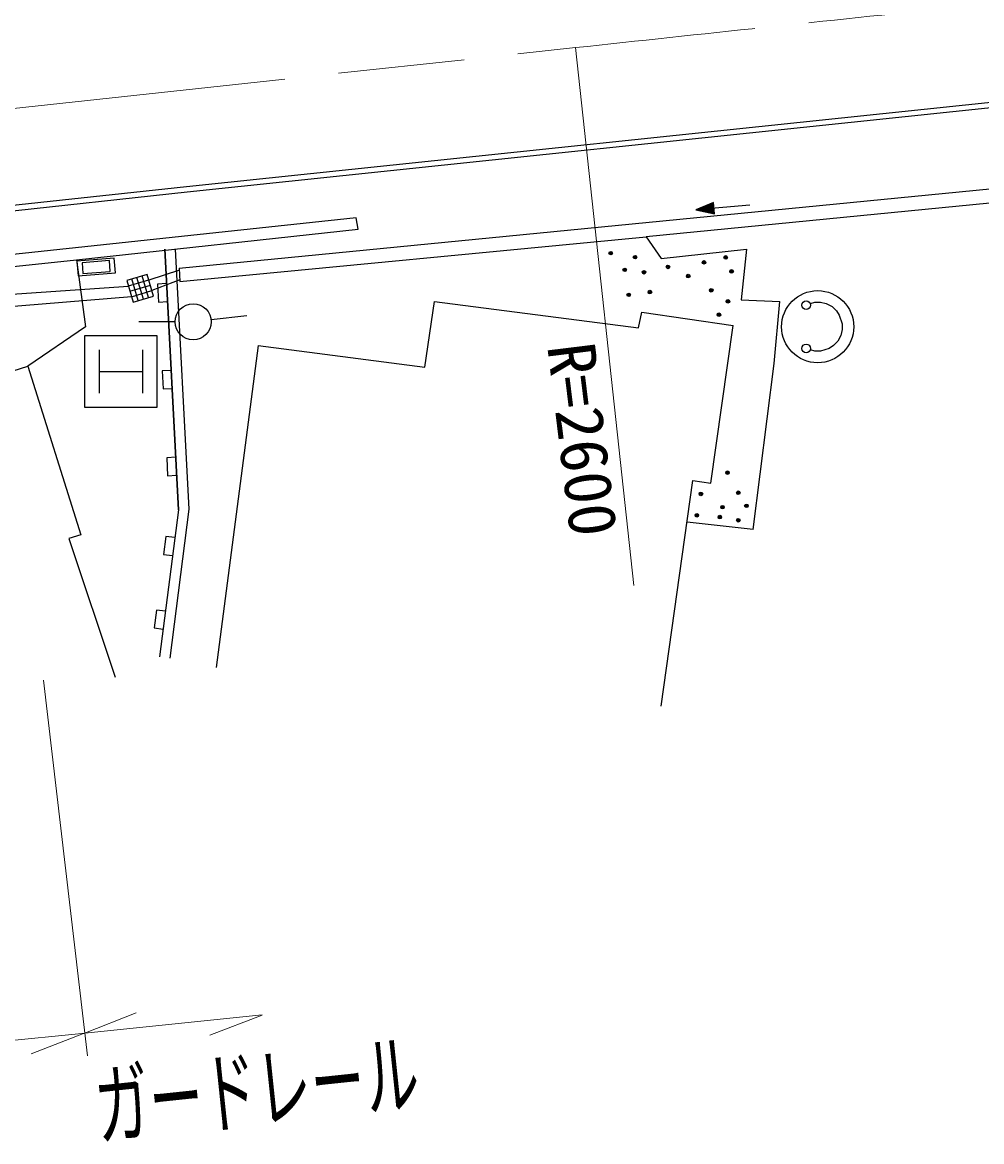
# Model space of a CAD drawing. Units: millimetres, scale not verified. Extents: x 40000 to 680000, y 20000 to 380000.
# Drawn here: x 399590 to 426176, y 249193 to 280224 of the extents above; entities that cross this region are included whole.
import ezdxf
from ezdxf.enums import TextEntityAlignment as Align

# ---------------------------------------------------------------- set-up
doc = ezdxf.new("R2010")
doc.units = ezdxf.units.MM
doc.header["$LTSCALE"] = 1000
doc.linetypes.add('CHAIN', pattern=[18.5, 12, -1.5, 3.5, -1.5])
for name, color, linetype, lineweight in [('M-BGD', 7, 'Continuous', 25), ('M-BGD-EXST', 7, 'Continuous', 25), ('M-BMK', 2, 'CHAIN', 13), ('M-STR-HTXT', 7, 'Continuous', 13)]:
    doc.layers.add(name, color=color, linetype=linetype, lineweight=lineweight)
doc.styles.add('ＭＳ ゴシック', font='')
doc.styles.get('ＭＳ ゴシック').set_extended_font_data('MS Gothic')

msp = doc.modelspace()

# ---------------------------------------------------------------- linework, layer by layer
at = {"layer": 'M-BGD'}
for p, q in [((432727, 278661), (404142, 275667)), ((432741, 278512), (404158, 275517)), ((403938, 273405), (432956, 276252)), ((404142, 275667), (371026, 272091)), ((433010, 275865), (416878, 274279)), ((404158, 275517), (384373, 273378)), ((418743, 275232), (418257, 275031)), ((419752, 275155), (418257, 275031)), ((418257, 275031), (418769, 274913)), ((418725, 275200), (418317, 275036)), ((418317, 275036), (418746, 274941)), ((418708, 275169), (418377, 275041)), ((418377, 275041), (418724, 274970)), ((418690, 275137), (418437, 275046)), ((418437, 275046), (418702, 274998)), ((418673, 275106), (418497, 275051)), ((418497, 275051), (418679, 275026)), ((418655, 275074), (418576, 275058)), ((418576, 275058), (418657, 275054)), ((418657, 275054), (418655, 275074)), ((418679, 275026), (418673, 275106)), ((418702, 274998), (418690, 275137)), ((418724, 274970), (418708, 275169)), ((418746, 274941), (418725, 275200)), ((418769, 274913), (418743, 275232)), ((408839, 274801), (375046, 271208)), ((408897, 274488), (408839, 274801)), ((401090, 273636), (408897, 274488)), ((403957, 273038), (416878, 274279)), ((416878, 274279), (417295, 273677)), ((403915, 266712), (403537, 273936)), ((403537, 273936), (403915, 266712)), ((404214, 266727), (403836, 273936)), ((417295, 273677), (419661, 273932)), ((419661, 273932), (419512, 272536)), ((398514, 273375), (401090, 273636)), ((401090, 273636), (401340, 271785)), ((402136, 273686), (401099, 273604)), ((401099, 273604), (401131, 273195)), ((402002, 273620), (401242, 273560)), ((401242, 273560), (401266, 273261)), ((402025, 273321), (402002, 273620)), ((402169, 273278), (402136, 273686)), ((403938, 273405), (403957, 273038)), ((401131, 273195), (402169, 273278)), ((401266, 273261), (402025, 273321)), ((403048, 273237), (402483, 273070)), ((402527, 272920), (403093, 273086)), ((402801, 272511), (402624, 273112)), ((402943, 272552), (402766, 273153)), ((403084, 272594), (402907, 273195)), ((403225, 272636), (403048, 273237)), ((403940, 273355), (403094, 273080)), ((403954, 273088), (403179, 272792)), ((394622, 272369), (402529, 272913)), ((402483, 273070), (402660, 272469)), ((402571, 272770), (403137, 272936)), ((402616, 272619), (403181, 272786)), ((403587, 272981), (403337, 272968)), ((403337, 272968), (403363, 272469)), ((394572, 271968), (402614, 272626)), ((402660, 272469), (403225, 272636)), ((403363, 272469), (403613, 272482)), ((410743, 270665), (411015, 272487)), ((411015, 272487), (416665, 271755)), ((419512, 272536), (420579, 272481)), ((420429, 270768), (420579, 272481)), ((416665, 271755), (416757, 272189)), ((416757, 272189), (419293, 271820)), ((403821, 271924), (402821, 271924)), ((404818, 271983), (405811, 272099)), ((401340, 271785), (399743, 270692)), ((418670, 267447), (419293, 271820)), ((406124, 271266), (404963, 262341)), ((406124, 271266), (410743, 270665)), ((396723, 269745), (399743, 270692)), ((399743, 270692), (401210, 266017)), ((419843, 266163), (420429, 270768)), ((403713, 270573), (403463, 270560)), ((403463, 270560), (403489, 270061)), ((403489, 270061), (403739, 270074)), ((403838, 268165), (403589, 268152)), ((403589, 268152), (403615, 267653)), ((403615, 267653), (403865, 267666)), ((417292, 261267), (418175, 267518)), ((418175, 267518), (418670, 267447)), ((403915, 266712), (403392, 262632)), ((403690, 262594), (404214, 266727)), ((419843, 266163), (418012, 266365)), ((401210, 266017), (400876, 265912)), ((403568, 265971), (403504, 265475)), ((403816, 265940), (403568, 265971)), ((400876, 265912), (402160, 262069)), ((403504, 265475), (403752, 265444)), ((403307, 263932), (403243, 263436)), ((403554, 263900), (403307, 263932)), ((403243, 263436), (403491, 263404))]:
    msp.add_line(p, q, dxfattribs=at)
for centre, radius in [((415895, 273826), 50), ((415895, 273826), 30), ((415895, 273826), 10), ((416570, 273714), 50), ((416570, 273714), 30), ((416570, 273714), 10), ((419083, 273708), 50), ((419083, 273708), 30), ((419083, 273708), 10), ((416283, 273364), 50), ((416283, 273364), 30), ((417483, 273445), 50), ((417483, 273445), 30), ((417483, 273445), 10), ((418483, 273570), 50), ((418483, 273570), 30), ((418483, 273570), 10), ((416283, 273364), 10), ((416820, 273295), 50), ((416820, 273295), 30), ((416820, 273295), 10), ((418045, 273189), 50), ((418045, 273189), 30), ((418045, 273189), 10), ((419245, 273320), 50), ((419245, 273320), 30), ((419245, 273320), 10), ((416983, 272745), 50), ((416983, 272745), 30), ((418683, 272795), 50), ((418683, 272795), 30), ((418683, 272795), 10), ((416395, 272670), 50), ((416395, 272670), 30), ((416395, 272670), 10), ((416983, 272745), 10), ((419145, 272489), 50), ((419145, 272489), 30), ((419145, 272489), 10), ((404321, 271924), 500), ((418895, 272120), 50), ((418895, 272120), 30), ((418895, 272120), 10), ((419133, 267739), 50), ((419133, 267739), 30), ((419133, 267739), 10), ((418395, 267151), 50), ((418395, 267151), 30), ((419433, 267183), 50), ((419433, 267183), 30), ((419433, 267183), 10), ((418395, 267151), 10), ((419658, 266820), 50), ((418283, 266558), 50), ((418283, 266558), 30), ((418283, 266558), 10), ((418920, 266508), 50), ((418995, 266783), 50), ((418995, 266783), 30), ((418995, 266783), 10), ((419658, 266820), 30), ((419658, 266820), 10), ((418920, 266508), 30), ((418920, 266508), 10), ((419433, 266420), 50), ((419433, 266420), 30), ((419433, 266420), 10)]:
    msp.add_circle(centre, radius, dxfattribs=at)
at = {"layer": 'M-BGD-EXST'}
for p, q in [((421432, 272426), (421552, 272466)), ((421552, 272466), (421712, 272466)), ((421712, 272466), (421872, 272426)), ((421872, 272426), (422032, 272346)), ((422032, 272346), (422152, 272226)), ((422152, 272226), (422232, 272106)), ((422232, 272106), (422312, 271866)), ((422312, 271866), (422312, 271706)), ((401318, 269547), (401318, 271547)), ((401318, 271547), (403318, 271547)), ((403318, 271547), (403318, 269547)), ((422272, 271546), (422192, 271386)), ((422312, 271706), (422272, 271546)), ((422072, 271266), (421952, 271186)), ((422192, 271386), (422072, 271266)), ((401718, 271147), (401718, 269947)), ((402918, 271147), (402918, 269947)), ((421552, 271106), (421432, 271146)), ((421712, 271106), (421552, 271106)), ((421832, 271146), (421712, 271106)), ((421952, 271186), (421832, 271146)), ((401718, 270547), (402918, 270547)), ((403318, 269547), (401318, 269547))]:
    msp.add_line(p, q, dxfattribs=at)
for centre, radius in [((421632, 271786), 1000), ((421312, 272386), 120), ((421312, 271186), 120)]:
    msp.add_circle(centre, radius, dxfattribs=at)
at = {"layer": 'M-BMK'}
msp.add_line((339756, 271380), (414924, 279524), dxfattribs=at)
msp.add_arc((695554, -2316852), 2611498, 95.24744, 96.16888, dxfattribs=at)
at = {"layer": 'M-STR-HTXT'}
for p, q in [((414924, 279524), (416540, 264611)), ((400177, 261989), (401397, 251567)), ((401292, 252191), (402741, 252764)), ((401324, 252202), (406233, 252704)), ((406236, 252701), (404782, 252141)), ((377005, 249792), (401326, 252199)), ((401287, 252188), (399836, 251623))]:
    msp.add_line(p, q, dxfattribs=at)

# ---------------------------------------------------------------- texts
at = {"layer": 'M-STR-HTXT', "style": 'ＭＳ ゴシック'}
msp.add_text('R=2600', height=1320, rotation=277, dxfattribs=at).set_placement((413742, 271207), align=Align.BOTTOM_LEFT)
at = {"layer": 'M-STR-HTXT', "style": 'ＭＳ ゴシック', "width": 0.6}
msp.add_text('ガードレール', height=1833, rotation=6, dxfattribs=at).set_placement((401763, 248715), align=Align.BOTTOM_LEFT)

doc.saveas('drawing.dxf')
